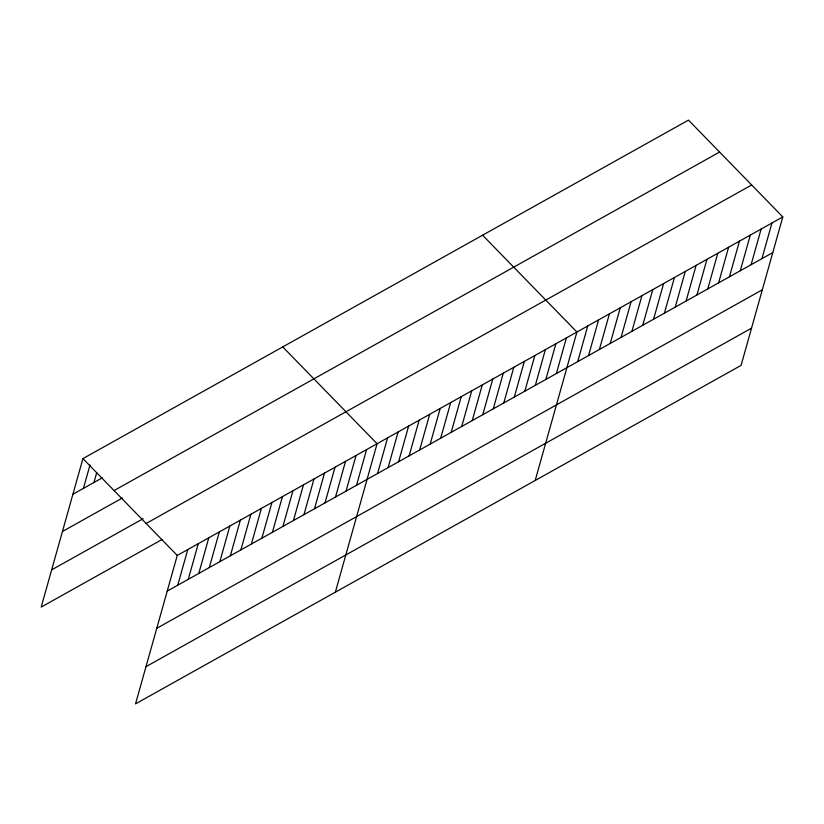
<?xml version="1.0" encoding="UTF-8"?>
<svg xmlns="http://www.w3.org/2000/svg" width="824" height="824" viewBox="0 0 824 824"><rect width="100%" height="100%" fill="white"/><g stroke="black" fill="none" stroke-linecap="round" stroke-linejoin="round"><path stroke-width="1.24" d="M782.8 216.928L177.253 555.428L135.527 703.881L741.075 365.392L782.8 216.928L688.473 120.119L82.925 458.608L41.2 607.072L162.153 539.462M83.42 488.395L89.991 465.024M93.946 482.514L96.707 472.677M177.747 585.205L187.769 549.546M188.263 579.324L198.285 543.665M198.78 573.442L208.802 537.784M209.296 567.561L219.328 531.902M219.823 561.69L229.845 526.031M230.339 555.809L240.361 520.15M240.855 549.927L250.877 514.269M251.372 544.046L261.393 508.387M261.888 538.165L271.91 502.506M272.404 532.294L282.426 496.635M282.92 526.412L292.942 490.754M293.437 520.531L303.459 484.873M303.953 514.65L313.985 478.991M314.48 508.779L324.502 473.12M324.996 502.898L335.018 467.239M335.512 497.016L345.534 461.358M346.029 491.135L356.05 455.476M356.545 485.254L366.567 449.595M335.358 592.178L377.083 443.724L282.756 346.904M377.577 473.501L387.599 437.843M388.094 467.62L398.116 431.961M398.61 461.739L408.632 426.08M409.126 455.857L419.159 420.199M419.653 449.986L429.675 414.328M430.169 444.105L440.191 408.447M440.686 438.224L450.707 402.565M451.202 432.343L461.224 396.684M461.718 426.461L471.74 390.803M472.234 420.59L482.256 384.932M482.751 414.709L492.773 379.05M493.267 408.828L503.289 373.169M503.783 402.946L513.805 367.288M514.3 397.075L524.332 361.417M524.826 391.194L534.848 355.535M535.342 385.313L545.364 349.654M545.859 379.431L555.881 343.773M556.375 373.55L566.397 337.892M535.188 480.474L576.913 332.021L482.586 235.201M577.727 361.612L587.749 325.954M588.563 355.556L598.585 319.897M599.398 349.5L609.42 313.841M610.234 343.443L620.256 307.785M621.069 337.387L631.091 301.728M631.905 331.33L641.927 295.672M642.741 325.274L652.763 289.615M653.576 319.218L663.598 283.559M664.412 313.161L674.444 277.503M675.247 307.105L685.28 271.446M686.093 301.048L696.115 265.39M696.929 294.992L706.951 259.333M707.764 288.925L717.786 253.267M718.6 282.869L728.622 247.21M729.436 276.812L739.458 241.154M740.271 270.756L750.293 235.097M751.107 264.7L761.129 229.041M761.942 258.643L771.964 222.985M72.903 494.266L102.351 477.807M114.062 490.558L719.599 152.059M62.449 531.49L122.395 497.984M51.665 569.847L143.16 518.698M146.126 523.477L751.673 184.978M167.231 591.086L772.778 252.587M156.766 628.31L762.313 289.811M145.992 666.657L751.529 328.168M82.925 458.608L177.253 555.428"/></g></svg>
